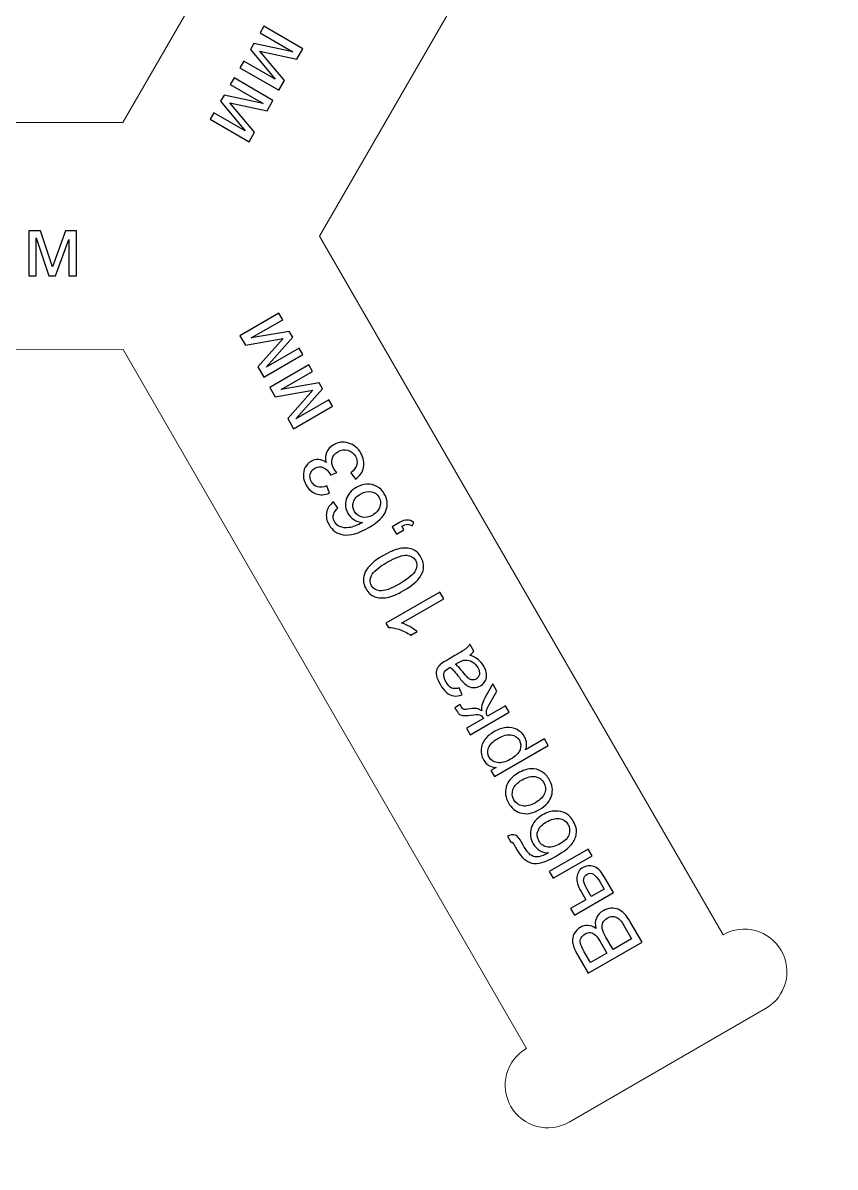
# Model space of a CAD drawing. Header units: millimetres. Extents: x -998 to 1016, y -1915 to 1914.
# Drawn here: x 793.6 to 850.9, y 843.8 to 924.5 of the extents above; entities that cross this region are included whole.
import ezdxf

# ---------------------------------------------------------------- set-up
doc = ezdxf.new("R2010")
doc.units = ezdxf.units.MM
doc.header["$MEASUREMENT"] = 0
doc.layers.add('layer 1', color=7, linetype='Continuous')

msp = doc.modelspace()

# ---------------------------------------------------------------- linework, layer by layer
at = {"layer": 'layer 1', "color": 254, "lineweight": 20}
for points, knots in [([(917.903, 844.4337), (882.0045, 782.2557), (802.4977, 760.9519), (740.3197, 796.8504), (740.3197, 796.8504), (678.1417, 832.7489), (656.8379, 912.2557), (692.7364, 974.4337), (692.7364, 974.4337), (728.6349, 1036.6117), (808.1417, 1057.9155), (870.3197, 1022.017), (870.3197, 1022.017), (932.4977, 986.1185), (953.8015, 906.6117), (917.903, 844.4337)], [0, 0, 0, 0, 0.2, 0.2, 0.2, 0.2, 0.4, 0.4, 0.4, 0.4, 0.6, 0.6, 0.6, 0.6, 1, 1, 1, 1]), ([(814.5582, 909.4355), (814.5582, 909.4355), (843.0019, 958.7011), (843.0019, 958.7011), (843.0019, 958.7011), (844.4367, 957.8727), (846.2714, 958.3643), (847.0998, 959.7993), (847.0998, 959.7993), (847.9283, 961.2341), (847.4367, 963.0689), (846.0018, 963.8973), (846.0018, 963.8973), (846.0018, 963.8973), (845.9951, 963.9012), (845.9951, 963.9012), (845.9951, 963.9012), (845.9951, 963.9012), (832.144, 971.898), (832.144, 971.898), (832.144, 971.898), (832.144, 971.898), (832.1374, 971.9019), (832.1374, 971.9019), (832.1374, 971.9019), (830.7025, 972.7304), (828.8677, 972.2387), (828.0393, 970.8038), (828.0393, 970.8038), (827.2109, 969.3689), (827.7025, 967.5342), (829.1374, 966.7058), (829.1374, 966.7058), (829.1374, 966.7058), (800.6989, 917.4335), (800.6989, 917.4335), (800.6989, 917.4335), (800.6989, 917.4335), (743.8117, 917.4335), (743.8117, 917.4335), (743.8117, 917.4335), (743.8117, 917.4335), (743.8118, 917.4337), (743.8118, 917.4337), (743.8118, 917.4337), (743.8118, 919.0905), (742.4686, 920.4336), (740.8117, 920.4337), (740.8117, 920.4337), (739.1548, 920.4337), (737.8118, 919.0905), (737.8118, 917.4336), (737.8118, 917.4336), (737.8118, 917.4336), (737.812, 917.4269), (737.812, 917.4269), (737.812, 917.4269), (737.812, 917.4269), (737.812, 901.4321), (737.812, 901.4321), (737.812, 901.4321), (737.812, 901.4321), (737.8118, 901.4207), (737.8118, 901.4207), (737.8118, 901.4207), (737.8118, 899.7638), (739.1548, 898.4207), (740.8117, 898.4207), (740.8117, 898.4207), (742.4686, 898.4207), (743.8118, 899.7638), (743.8118, 901.4207), (743.8118, 901.4207), (743.8118, 901.4207), (800.702, 901.432), (800.702, 901.432), (800.702, 901.432), (800.702, 901.432), (829.1456, 852.1663), (829.1456, 852.1663), (829.1456, 852.1663), (827.7106, 851.3379), (827.2189, 849.5031), (828.0474, 848.0681), (828.0474, 848.0681), (828.8759, 846.6332), (830.7106, 846.1417), (832.1455, 846.9702), (832.1455, 846.9702), (832.1455, 846.9702), (832.1554, 846.976), (832.1554, 846.976), (832.1554, 846.976), (832.1554, 846.976), (846.0031, 854.9711), (846.0031, 854.9711), (846.0031, 854.9711), (846.0031, 854.9711), (846.009, 854.9743), (846.009, 854.9743), (846.009, 854.9743), (847.444, 855.8028), (847.9356, 857.6374), (847.1072, 859.0723), (847.1072, 859.0723), (846.2787, 860.5072), (844.444, 860.9989), (843.0091, 860.1704), (843.0091, 860.1704), (843.0091, 860.1704), (843.0091, 860.1704), (843.0091, 860.1704), (843.0091, 860.1704), (843.0091, 860.1704), (814.5582, 909.4355), (814.5582, 909.4355)], [0, 0, 0, 0, 0.0333333, 0.0333333, 0.0333333, 0.0333333, 0.0666667, 0.0666667, 0.0666667, 0.0666667, 0.1, 0.1, 0.1, 0.1, 0.1333333, 0.1333333, 0.1333333, 0.1333333, 0.1666667, 0.1666667, 0.1666667, 0.1666667, 0.2, 0.2, 0.2, 0.2, 0.2333333, 0.2333333, 0.2333333, 0.2333333, 0.2666667, 0.2666667, 0.2666667, 0.2666667, 0.3, 0.3, 0.3, 0.3, 0.3333333, 0.3333333, 0.3333333, 0.3333333, 0.3666667, 0.3666667, 0.3666667, 0.3666667, 0.4, 0.4, 0.4, 0.4, 0.4333333, 0.4333333, 0.4333333, 0.4333333, 0.4666667, 0.4666667, 0.4666667, 0.4666667, 0.5, 0.5, 0.5, 0.5, 0.5333333, 0.5333333, 0.5333333, 0.5333333, 0.5666667, 0.5666667, 0.5666667, 0.5666667, 0.6, 0.6, 0.6, 0.6, 0.6333333, 0.6333333, 0.6333333, 0.6333333, 0.6666667, 0.6666667, 0.6666667, 0.6666667, 0.7, 0.7, 0.7, 0.7, 0.7333333, 0.7333333, 0.7333333, 0.7333333, 0.7666667, 0.7666667, 0.7666667, 0.7666667, 0.8, 0.8, 0.8, 0.8, 0.8333333, 0.8333333, 0.8333333, 0.8333333, 0.8666667, 0.8666667, 0.8666667, 0.8666667, 0.9, 0.9, 0.9, 0.9, 0.9333333, 0.9333333, 0.9333333, 0.9333333, 1, 1, 1, 1])]:
    msp.add_open_spline(points, degree=3, knots=knots, dxfattribs=at)
at = {"layer": 'layer 1', "color": 250}
for points, knots in [([(813.3745, 922.6387), (813.3745, 922.6387), (812.9568, 921.9155), (812.9568, 921.9155), (812.9568, 921.9155), (812.9568, 921.9155), (810.3439, 922.4626), (810.3439, 922.4626), (810.3439, 922.4626), (810.3439, 922.4626), (812.0778, 920.3926), (812.0778, 920.3926), (812.0778, 920.3926), (812.0778, 920.3926), (811.6916, 919.7233), (811.6916, 919.7233), (811.6916, 919.7233), (811.6916, 919.7233), (808.9473, 921.3083), (808.9473, 921.3083), (808.9473, 921.3083), (808.9473, 921.3083), (809.2152, 921.774), (809.2152, 921.774), (809.2152, 921.774), (809.2152, 921.774), (811.4248, 920.4974), (811.4248, 920.4974), (811.4248, 920.4974), (811.4248, 920.4974), (809.6838, 922.5848), (809.6838, 922.5848), (809.6838, 922.5848), (809.6838, 922.5848), (809.9242, 923.0015), (809.9242, 923.0015), (809.9242, 923.0015), (809.9242, 923.0015), (812.6829, 922.432), (812.6829, 922.432), (812.6829, 922.432), (812.6829, 922.432), (810.3673, 923.7685), (810.3673, 923.7685), (810.3673, 923.7685), (810.3673, 923.7685), (810.6302, 924.2239), (810.6302, 924.2239), (810.6302, 924.2239), (810.6302, 924.2239), (813.3745, 922.6387), (813.3745, 922.6387)], [0, 0, 0, 0, 0.0714286, 0.0714286, 0.0714286, 0.0714286, 0.1428571, 0.1428571, 0.1428571, 0.1428571, 0.2142857, 0.2142857, 0.2142857, 0.2142857, 0.2857143, 0.2857143, 0.2857143, 0.2857143, 0.3571429, 0.3571429, 0.3571429, 0.3571429, 0.4285714, 0.4285714, 0.4285714, 0.4285714, 0.5, 0.5, 0.5, 0.5, 0.5714286, 0.5714286, 0.5714286, 0.5714286, 0.6428571, 0.6428571, 0.6428571, 0.6428571, 0.7142857, 0.7142857, 0.7142857, 0.7142857, 0.7857143, 0.7857143, 0.7857143, 0.7857143, 0.8571429, 0.8571429, 0.8571429, 0.8571429, 1, 1, 1, 1]), ([(811.2735, 918.9996), (811.2735, 918.9996), (810.8558, 918.2764), (810.8558, 918.2764), (810.8558, 918.2764), (810.8558, 918.2764), (808.2429, 918.8234), (808.2429, 918.8234), (808.2429, 918.8234), (808.2429, 918.8234), (809.9768, 916.7534), (809.9768, 916.7534), (809.9768, 916.7534), (809.9768, 916.7534), (809.5906, 916.0842), (809.5906, 916.0842), (809.5906, 916.0842), (809.5906, 916.0842), (806.8462, 917.6692), (806.8462, 917.6692), (806.8462, 917.6692), (806.8462, 917.6692), (807.1141, 918.1348), (807.1141, 918.1348), (807.1141, 918.1348), (807.1141, 918.1348), (809.3237, 916.8583), (809.3237, 916.8583), (809.3237, 916.8583), (809.3237, 916.8583), (807.5827, 918.9457), (807.5827, 918.9457), (807.5827, 918.9457), (807.5827, 918.9457), (807.8232, 919.3624), (807.8232, 919.3624), (807.8232, 919.3624), (807.8232, 919.3624), (810.5818, 918.7928), (810.5818, 918.7928), (810.5818, 918.7928), (810.5818, 918.7928), (808.2663, 920.1294), (808.2663, 920.1294), (808.2663, 920.1294), (808.2663, 920.1294), (808.5292, 920.5847), (808.5292, 920.5847), (808.5292, 920.5847), (808.5292, 920.5847), (811.2735, 918.9996), (811.2735, 918.9996)], [0, 0, 0, 0, 0.0714286, 0.0714286, 0.0714286, 0.0714286, 0.1428571, 0.1428571, 0.1428571, 0.1428571, 0.2142857, 0.2142857, 0.2142857, 0.2142857, 0.2857143, 0.2857143, 0.2857143, 0.2857143, 0.3571429, 0.3571429, 0.3571429, 0.3571429, 0.4285714, 0.4285714, 0.4285714, 0.4285714, 0.5, 0.5, 0.5, 0.5, 0.5714286, 0.5714286, 0.5714286, 0.5714286, 0.6428571, 0.6428571, 0.6428571, 0.6428571, 0.7142857, 0.7142857, 0.7142857, 0.7142857, 0.7857143, 0.7857143, 0.7857143, 0.7857143, 0.8571429, 0.8571429, 0.8571429, 0.8571429, 1, 1, 1, 1]), ([(794.062, 909.8099), (794.062, 909.8099), (794.8892, 909.8099), (794.8892, 909.8099), (794.8892, 909.8099), (794.8892, 909.8099), (795.7276, 907.2713), (795.7276, 907.2713), (795.7276, 907.2713), (795.7276, 907.2713), (796.6557, 909.8099), (796.6557, 909.8099), (796.6557, 909.8099), (796.6557, 909.8099), (797.4238, 909.8099), (797.4238, 909.8099), (797.4238, 909.8099), (797.4238, 909.8099), (797.4238, 906.6377), (797.4238, 906.6377), (797.4238, 906.6377), (797.4238, 906.6377), (796.8859, 906.6377), (796.8859, 906.6377), (796.8859, 906.6377), (796.8859, 906.6377), (796.8859, 909.1916), (796.8859, 909.1916), (796.8859, 909.1916), (796.8859, 909.1916), (795.9517, 906.6377), (795.9517, 906.6377), (795.9517, 906.6377), (795.9517, 906.6377), (795.4709, 906.6377), (795.4709, 906.6377), (795.4709, 906.6377), (795.4709, 906.6377), (794.5877, 909.3138), (794.5877, 909.3138), (794.5877, 909.3138), (794.5877, 909.3138), (794.5877, 906.6377), (794.5877, 906.6377), (794.5877, 906.6377), (794.5877, 906.6377), (794.062, 906.6377), (794.062, 906.6377), (794.062, 906.6377), (794.062, 906.6377), (794.062, 909.8099), (794.062, 909.8099)], [0, 0, 0, 0, 0.0714286, 0.0714286, 0.0714286, 0.0714286, 0.1428571, 0.1428571, 0.1428571, 0.1428571, 0.2142857, 0.2142857, 0.2142857, 0.2142857, 0.2857143, 0.2857143, 0.2857143, 0.2857143, 0.3571429, 0.3571429, 0.3571429, 0.3571429, 0.4285714, 0.4285714, 0.4285714, 0.4285714, 0.5, 0.5, 0.5, 0.5, 0.5714286, 0.5714286, 0.5714286, 0.5714286, 0.6428571, 0.6428571, 0.6428571, 0.6428571, 0.7142857, 0.7142857, 0.7142857, 0.7142857, 0.7857143, 0.7857143, 0.7857143, 0.7857143, 0.8571429, 0.8571429, 0.8571429, 0.8571429, 1, 1, 1, 1]), ([(810.6266, 899.4946), (810.6266, 899.4946), (810.209, 900.2179), (810.209, 900.2179), (810.209, 900.2179), (810.209, 900.2179), (811.9897, 902.2074), (811.9897, 902.2074), (811.9897, 902.2074), (811.9897, 902.2074), (809.3308, 901.7399), (809.3308, 901.7399), (809.3308, 901.7399), (809.3308, 901.7399), (808.9438, 902.4091), (808.9438, 902.4091), (808.9438, 902.4091), (808.9438, 902.4091), (811.6891, 903.9942), (811.6891, 903.9942), (811.6891, 903.9942), (811.6891, 903.9942), (811.957, 903.5286), (811.957, 903.5286), (811.957, 903.5286), (811.957, 903.5286), (809.7475, 902.2533), (809.7475, 902.2533), (809.7475, 902.2533), (809.7475, 902.2533), (812.4256, 902.7178), (812.4256, 902.7178), (812.4256, 902.7178), (812.4256, 902.7178), (812.6661, 902.3011), (812.6661, 902.3011), (812.6661, 902.3011), (812.6661, 902.3011), (810.7937, 900.1965), (810.7937, 900.1965), (810.7937, 900.1965), (810.7937, 900.1965), (813.1091, 901.5341), (813.1091, 901.5341), (813.1091, 901.5341), (813.1091, 901.5341), (813.372, 901.0787), (813.372, 901.0787), (813.372, 901.0787), (813.372, 901.0787), (810.6266, 899.4946), (810.6266, 899.4946)], [0, 0, 0, 0, 0.0714286, 0.0714286, 0.0714286, 0.0714286, 0.1428571, 0.1428571, 0.1428571, 0.1428571, 0.2142857, 0.2142857, 0.2142857, 0.2142857, 0.2857143, 0.2857143, 0.2857143, 0.2857143, 0.3571429, 0.3571429, 0.3571429, 0.3571429, 0.4285714, 0.4285714, 0.4285714, 0.4285714, 0.5, 0.5, 0.5, 0.5, 0.5714286, 0.5714286, 0.5714286, 0.5714286, 0.6428571, 0.6428571, 0.6428571, 0.6428571, 0.7142857, 0.7142857, 0.7142857, 0.7142857, 0.7857143, 0.7857143, 0.7857143, 0.7857143, 0.8571429, 0.8571429, 0.8571429, 0.8571429, 1, 1, 1, 1]), ([(812.7276, 895.8555), (812.7276, 895.8555), (812.31, 896.5788), (812.31, 896.5788), (812.31, 896.5788), (812.31, 896.5788), (814.0907, 898.5683), (814.0907, 898.5683), (814.0907, 898.5683), (814.0907, 898.5683), (811.4319, 898.1007), (811.4319, 898.1007), (811.4319, 898.1007), (811.4319, 898.1007), (811.0448, 898.77), (811.0448, 898.77), (811.0448, 898.77), (811.0448, 898.77), (813.7902, 900.3551), (813.7902, 900.3551), (813.7902, 900.3551), (813.7902, 900.3551), (814.0581, 899.8895), (814.0581, 899.8895), (814.0581, 899.8895), (814.0581, 899.8895), (811.8485, 898.6141), (811.8485, 898.6141), (811.8485, 898.6141), (811.8485, 898.6141), (814.5267, 899.0786), (814.5267, 899.0786), (814.5267, 899.0786), (814.5267, 899.0786), (814.7671, 898.662), (814.7671, 898.662), (814.7671, 898.662), (814.7671, 898.662), (812.8947, 896.5574), (812.8947, 896.5574), (812.8947, 896.5574), (812.8947, 896.5574), (815.2102, 897.8949), (815.2102, 897.8949), (815.2102, 897.8949), (815.2102, 897.8949), (815.4731, 897.4396), (815.4731, 897.4396), (815.4731, 897.4396), (815.4731, 897.4396), (812.7276, 895.8555), (812.7276, 895.8555)], [0, 0, 0, 0, 0.0714286, 0.0714286, 0.0714286, 0.0714286, 0.1428571, 0.1428571, 0.1428571, 0.1428571, 0.2142857, 0.2142857, 0.2142857, 0.2142857, 0.2857143, 0.2857143, 0.2857143, 0.2857143, 0.3571429, 0.3571429, 0.3571429, 0.3571429, 0.4285714, 0.4285714, 0.4285714, 0.4285714, 0.5, 0.5, 0.5, 0.5, 0.5714286, 0.5714286, 0.5714286, 0.5714286, 0.6428571, 0.6428571, 0.6428571, 0.6428571, 0.7142857, 0.7142857, 0.7142857, 0.7142857, 0.7857143, 0.7857143, 0.7857143, 0.7857143, 0.8571429, 0.8571429, 0.8571429, 0.8571429, 1, 1, 1, 1]), ([(817.1019, 892.3078), (817.1019, 892.3078), (816.7709, 892.7377), (816.7709, 892.7377), (816.7709, 892.7377), (817.0042, 892.9434), (817.1417, 893.1441), (817.1835, 893.3397), (817.1835, 893.3397), (817.2262, 893.5342), (817.1936, 893.7247), (817.0878, 893.9091), (817.0878, 893.9091), (816.9614, 894.1282), (816.7791, 894.2688), (816.5396, 894.3319), (816.5396, 894.3319), (816.3013, 894.3951), (816.07, 894.3625), (815.8459, 894.2331), (815.8459, 894.2331), (815.632, 894.1098), (815.4965, 893.9377), (815.4384, 893.7186), (815.4384, 893.7186), (815.3804, 893.4986), (815.413, 893.2817), (815.5373, 893.0657), (815.5373, 893.0657), (815.5882, 892.9781), (815.6687, 892.8783), (815.7786, 892.7672), (815.7786, 892.7672), (815.7786, 892.7672), (815.3406, 892.5838), (815.3406, 892.5838), (815.3406, 892.5838), (815.3264, 892.6165), (815.3131, 892.6428), (815.303, 892.6612), (815.303, 892.6612), (815.1878, 892.8599), (815.0341, 893.0076), (814.8385, 893.1064), (814.8385, 893.1064), (814.6439, 893.2053), (814.439, 893.193), (814.2232, 893.0687), (814.2232, 893.0687), (814.053, 892.9699), (813.945, 892.8303), (813.8992, 892.65), (813.8992, 892.65), (813.8544, 892.4707), (813.8839, 892.2894), (813.9899, 892.106), (813.9899, 892.106), (814.0937, 891.9257), (814.2374, 891.8076), (814.4207, 891.7526), (814.4207, 891.7526), (814.6041, 891.6975), (814.8201, 891.719), (815.0676, 891.8157), (815.0676, 891.8157), (815.0676, 891.8157), (815.253, 891.3023), (815.253, 891.3023), (815.253, 891.3023), (814.9088, 891.179), (814.5919, 891.1689), (814.3047, 891.2717), (814.3047, 891.2717), (814.0163, 891.3746), (813.7861, 891.5753), (813.613, 891.8748), (813.613, 891.8748), (813.4937, 892.0815), (813.4275, 892.2986), (813.4163, 892.5237), (813.4163, 892.5237), (813.4041, 892.7488), (813.4489, 892.9516), (813.5487, 893.1319), (813.5487, 893.1319), (813.6486, 893.3132), (813.7851, 893.4527), (813.9572, 893.5526), (813.9572, 893.5526), (814.1213, 893.6473), (814.2955, 893.6891), (814.4809, 893.6789), (814.4809, 893.6789), (814.6662, 893.6687), (814.8476, 893.6005), (815.0269, 893.4732), (815.0269, 893.4732), (814.9485, 893.7278), (814.9556, 893.9632), (815.0473, 894.1811), (815.0473, 894.1811), (815.1379, 894.3991), (815.306, 894.5794), (815.5505, 894.72), (815.5505, 894.72), (815.8816, 894.9115), (816.232, 894.9533), (816.6008, 894.8443), (816.6008, 894.8443), (816.9705, 894.7363), (817.2609, 894.498), (817.4738, 894.1292), (817.4738, 894.1292), (817.6663, 893.796), (817.7264, 893.463), (817.6551, 893.1288), (817.6551, 893.1288), (817.5838, 892.7946), (817.3994, 892.5206), (817.1019, 892.3078)], [0, 0, 0, 0, 0.0322581, 0.0322581, 0.0322581, 0.0322581, 0.0645161, 0.0645161, 0.0645161, 0.0645161, 0.0967742, 0.0967742, 0.0967742, 0.0967742, 0.1290323, 0.1290323, 0.1290323, 0.1290323, 0.1612903, 0.1612903, 0.1612903, 0.1612903, 0.1935484, 0.1935484, 0.1935484, 0.1935484, 0.2258065, 0.2258065, 0.2258065, 0.2258065, 0.2580645, 0.2580645, 0.2580645, 0.2580645, 0.2903226, 0.2903226, 0.2903226, 0.2903226, 0.3225806, 0.3225806, 0.3225806, 0.3225806, 0.3548387, 0.3548387, 0.3548387, 0.3548387, 0.3870968, 0.3870968, 0.3870968, 0.3870968, 0.4193548, 0.4193548, 0.4193548, 0.4193548, 0.4516129, 0.4516129, 0.4516129, 0.4516129, 0.483871, 0.483871, 0.483871, 0.483871, 0.516129, 0.516129, 0.516129, 0.516129, 0.5483871, 0.5483871, 0.5483871, 0.5483871, 0.5806452, 0.5806452, 0.5806452, 0.5806452, 0.6129032, 0.6129032, 0.6129032, 0.6129032, 0.6451613, 0.6451613, 0.6451613, 0.6451613, 0.6774194, 0.6774194, 0.6774194, 0.6774194, 0.7096774, 0.7096774, 0.7096774, 0.7096774, 0.7419355, 0.7419355, 0.7419355, 0.7419355, 0.7741935, 0.7741935, 0.7741935, 0.7741935, 0.8064516, 0.8064516, 0.8064516, 0.8064516, 0.8387097, 0.8387097, 0.8387097, 0.8387097, 0.8709677, 0.8709677, 0.8709677, 0.8709677, 0.9032258, 0.9032258, 0.9032258, 0.9032258, 0.9354839, 0.9354839, 0.9354839, 0.9354839, 1, 1, 1, 1]), ([(815.549, 890.7014), (815.549, 890.7014), (815.8515, 890.2592), (815.8515, 890.2592), (815.8515, 890.2592), (815.6937, 890.1125), (815.5948, 889.977), (815.5551, 889.8538), (815.5551, 889.8538), (815.495, 889.6511), (815.5184, 889.4575), (815.6253, 889.2731), (815.6253, 889.2731), (815.7109, 889.1254), (815.8271, 889.0195), (815.9748, 888.9552), (815.9748, 888.9552), (816.1663, 888.8697), (816.3884, 888.8453), (816.642, 888.8789), (816.642, 888.8789), (816.8957, 888.9125), (817.2136, 889.0378), (817.5945, 889.2528), (817.5945, 889.2528), (817.3592, 889.266), (817.1534, 889.3302), (816.9772, 889.4442), (816.9772, 889.4442), (816.8009, 889.5583), (816.6614, 889.704), (816.5595, 889.8823), (816.5595, 889.8823), (816.3802, 890.1919), (816.3415, 890.522), (816.4444, 890.8715), (816.4444, 890.8715), (816.5463, 891.2219), (816.7786, 891.501), (817.1412, 891.7099), (817.1412, 891.7099), (817.3786, 891.8474), (817.6292, 891.9237), (817.8929, 891.9391), (817.8929, 891.9391), (818.1558, 891.9544), (818.3932, 891.9034), (818.6061, 891.7873), (818.6061, 891.7873), (818.818, 891.6711), (818.9891, 891.499), (819.1205, 891.2708), (819.1205, 891.2708), (819.3446, 890.8837), (819.3844, 890.4853), (819.2407, 890.0758), (819.2407, 890.0758), (819.0971, 889.6664), (818.6978, 889.2731), (818.0428, 888.8941), (818.0428, 888.8941), (817.3103, 888.4714), (816.7001, 888.2992), (816.2111, 888.3777), (816.2111, 888.3777), (815.7853, 888.447), (815.4572, 888.6812), (815.2261, 889.0816), (815.2261, 889.0816), (815.0539, 889.3791), (814.9969, 889.6714), (815.0539, 889.9587), (815.0539, 889.9587), (815.111, 890.246), (815.2759, 890.4935), (815.549, 890.7014)], [0, 0, 0, 0, 0.05, 0.05, 0.05, 0.05, 0.1, 0.1, 0.1, 0.1, 0.15, 0.15, 0.15, 0.15, 0.2, 0.2, 0.2, 0.2, 0.25, 0.25, 0.25, 0.25, 0.3, 0.3, 0.3, 0.3, 0.35, 0.35, 0.35, 0.35, 0.4, 0.4, 0.4, 0.4, 0.45, 0.45, 0.45, 0.45, 0.5, 0.5, 0.5, 0.5, 0.55, 0.55, 0.55, 0.55, 0.6, 0.6, 0.6, 0.6, 0.65, 0.65, 0.65, 0.65, 0.7, 0.7, 0.7, 0.7, 0.75, 0.75, 0.75, 0.75, 0.8, 0.8, 0.8, 0.8, 0.85, 0.85, 0.85, 0.85, 0.9, 0.9, 0.9, 0.9, 1, 1, 1, 1]), ([(818.2791, 889.7448), (818.439, 889.8374), (818.5724, 889.9597), (818.6804, 890.1125), (818.6804, 890.1125), (818.7874, 890.2654), (818.8434, 890.4242), (818.8496, 890.5913), (818.8496, 890.5913), (818.8557, 890.7573), (818.82, 890.9081), (818.7426, 891.0426), (818.7426, 891.0426), (818.6296, 891.2392), (818.4523, 891.3625), (818.2119, 891.4113), (818.2119, 891.4113), (817.9725, 891.4613), (817.7158, 891.4083), (817.4438, 891.2504), (817.4438, 891.2504), (817.1819, 891.0996), (817.0159, 890.9102), (816.9455, 890.684), (816.9455, 890.684), (816.8753, 890.4569), (816.9018, 890.2378), (817.024, 890.0259), (817.024, 890.0259), (817.1453, 889.8161), (817.3235, 889.6806), (817.5589, 889.6215), (817.5589, 889.6215), (817.7942, 889.5624), (818.0346, 889.6031), (818.2791, 889.7448)], [0, 0, 0, 0, 0.1, 0.1, 0.1, 0.1, 0.2, 0.2, 0.2, 0.2, 0.3, 0.3, 0.3, 0.3, 0.4, 0.4, 0.4, 0.4, 0.5, 0.5, 0.5, 0.5, 0.6, 0.6, 0.6, 0.6, 0.7, 0.7, 0.7, 0.7, 0.8, 0.8, 0.8, 0.8, 1, 1, 1, 1]), ([(820.5075, 888.7193), (820.5075, 888.7193), (819.9778, 888.4126), (819.9778, 888.4126), (819.9778, 888.4126), (819.9778, 888.4126), (819.6722, 888.9433), (819.6722, 888.9433), (819.6722, 888.9433), (819.6722, 888.9433), (820.2019, 889.249), (820.2019, 889.249), (820.2019, 889.249), (820.3965, 889.361), (820.5737, 889.4181), (820.7336, 889.4181), (820.7336, 889.4181), (820.8926, 889.4181), (821.0484, 889.362), (821.2002, 889.25), (821.2002, 889.25), (821.2002, 889.25), (821.0759, 889.0056), (821.0759, 889.0056), (821.0759, 889.0056), (820.9761, 889.0789), (820.8712, 889.1155), (820.7612, 889.1135), (820.7612, 889.1135), (820.6502, 889.1114), (820.5156, 889.0676), (820.3557, 888.9831), (820.3557, 888.9831), (820.3557, 888.9831), (820.5075, 888.7193), (820.5075, 888.7193)], [0, 0, 0, 0, 0.1, 0.1, 0.1, 0.1, 0.2, 0.2, 0.2, 0.2, 0.3, 0.3, 0.3, 0.3, 0.4, 0.4, 0.4, 0.4, 0.5, 0.5, 0.5, 0.5, 0.6, 0.6, 0.6, 0.6, 0.7, 0.7, 0.7, 0.7, 0.8, 0.8, 0.8, 0.8, 1, 1, 1, 1]), ([(820.4835, 884.4459), (820.0354, 884.1871), (819.6483, 884.0252), (819.3222, 883.959), (819.3222, 883.959), (818.9962, 883.8937), (818.7059, 883.909), (818.4533, 884.0047), (818.4533, 884.0047), (818.1997, 884.1016), (817.9939, 884.288), (817.835, 884.5631), (817.835, 884.5631), (817.7168, 884.7668), (817.6557, 884.9684), (817.6486, 885.1692), (817.6486, 885.1692), (817.6413, 885.3699), (817.6862, 885.5644), (817.783, 885.7539), (817.783, 885.7539), (817.8797, 885.9424), (818.0224, 886.1288), (818.2109, 886.3142), (818.2109, 886.3142), (818.3993, 886.4986), (818.6815, 886.6992), (819.0574, 886.9162), (819.0574, 886.9162), (819.5015, 887.1729), (819.8866, 887.335), (820.2126, 887.4011), (820.2126, 887.4011), (820.5385, 887.4674), (820.8289, 887.4521), (821.0826, 887.3563), (821.0826, 887.3563), (821.3362, 887.2606), (821.5441, 887.0742), (821.7039, 886.7971), (821.7039, 886.7971), (821.9149, 886.4313), (821.9495, 886.0697), (821.8078, 885.7101), (821.8078, 885.7101), (821.6368, 885.2782), (821.1956, 884.8564), (820.4835, 884.4459)], [0, 0, 0, 0, 0.0769231, 0.0769231, 0.0769231, 0.0769231, 0.1538462, 0.1538462, 0.1538462, 0.1538462, 0.2307692, 0.2307692, 0.2307692, 0.2307692, 0.3076923, 0.3076923, 0.3076923, 0.3076923, 0.3846154, 0.3846154, 0.3846154, 0.3846154, 0.4615385, 0.4615385, 0.4615385, 0.4615385, 0.5384615, 0.5384615, 0.5384615, 0.5384615, 0.6153846, 0.6153846, 0.6153846, 0.6153846, 0.6923077, 0.6923077, 0.6923077, 0.6923077, 0.7692308, 0.7692308, 0.7692308, 0.7692308, 0.8461538, 0.8461538, 0.8461538, 0.8461538, 1, 1, 1, 1]), ([(820.2075, 884.9237), (820.83, 885.2822), (821.2018, 885.595), (821.323, 885.8588), (821.323, 885.8588), (821.4452, 886.1237), (821.4442, 886.362), (821.321, 886.576), (821.321, 886.576), (821.1977, 886.7899), (820.9909, 886.9101), (820.6995, 886.9356), (820.6995, 886.9356), (820.4091, 886.9621), (819.9539, 886.796), (819.3334, 886.4385), (819.3334, 886.4385), (818.709, 886.0778), (818.3371, 885.7661), (818.2159, 885.5023), (818.2159, 885.5023), (818.0947, 885.2384), (818.0977, 884.997), (818.2231, 884.78), (818.2231, 884.78), (818.3464, 884.5671), (818.5348, 884.448), (818.7894, 884.4255), (818.7894, 884.4255), (819.1134, 884.398), (819.5861, 884.5641), (820.2075, 884.9237)], [0, 0, 0, 0, 0.1111111, 0.1111111, 0.1111111, 0.1111111, 0.2222222, 0.2222222, 0.2222222, 0.2222222, 0.3333333, 0.3333333, 0.3333333, 0.3333333, 0.4444444, 0.4444444, 0.4444444, 0.4444444, 0.5555556, 0.5555556, 0.5555556, 0.5555556, 0.6666667, 0.6666667, 0.6666667, 0.6666667, 0.7777778, 0.7777778, 0.7777778, 0.7777778, 1, 1, 1, 1]), ([(823.04, 884.3329), (823.04, 884.3329), (823.3089, 883.8673), (823.3089, 883.8673), (823.3089, 883.8673), (823.3089, 883.8673), (820.3445, 882.1559), (820.3445, 882.1559), (820.3445, 882.1559), (820.5157, 882.105), (820.7072, 882.0204), (820.9191, 881.9003), (820.9191, 881.9003), (821.131, 881.78), (821.3052, 881.6629), (821.4427, 881.5488), (821.4427, 881.5488), (821.4427, 881.5488), (820.9924, 881.29), (820.9924, 881.29), (820.9924, 881.29), (820.7204, 881.4795), (820.4403, 881.6211), (820.154, 881.7148), (820.154, 881.7148), (819.8678, 881.8096), (819.6192, 881.8504), (819.4093, 881.836), (819.4093, 881.836), (819.4093, 881.836), (819.2361, 882.1366), (819.2361, 882.1366), (819.2361, 882.1366), (819.2361, 882.1366), (823.04, 884.3329), (823.04, 884.3329)], [0, 0, 0, 0, 0.1, 0.1, 0.1, 0.1, 0.2, 0.2, 0.2, 0.2, 0.3, 0.3, 0.3, 0.3, 0.4, 0.4, 0.4, 0.4, 0.5, 0.5, 0.5, 0.5, 0.6, 0.6, 0.6, 0.6, 0.7, 0.7, 0.7, 0.7, 0.8, 0.8, 0.8, 0.8, 1, 1, 1, 1]), ([(825.1538, 879.8907), (825.3993, 879.8031), (825.599, 879.6972), (825.7508, 879.5719), (825.7508, 879.5719), (825.9036, 879.4477), (826.0319, 879.2938), (826.1379, 879.1115), (826.1379, 879.1115), (826.3121, 878.8099), (826.3721, 878.5359), (826.3182, 878.2883), (826.3182, 878.2883), (826.2642, 878.0418), (826.1226, 877.8523), (825.8934, 877.7199), (825.8934, 877.7199), (825.7589, 877.6414), (825.6183, 877.6017), (825.4726, 877.5987), (825.4726, 877.5987), (825.3259, 877.5956), (825.1905, 877.6241), (825.0662, 877.6842), (825.0662, 877.6842), (824.9419, 877.7443), (824.8268, 877.8268), (824.7198, 877.9308), (824.7198, 877.9308), (824.6434, 878.0081), (824.5406, 878.1335), (824.4122, 878.3046), (824.4122, 878.3046), (824.1504, 878.654), (823.9375, 878.8996), (823.7724, 879.0411), (823.7724, 879.0411), (823.7082, 879.0065), (823.6665, 878.9841), (823.6492, 878.9739), (823.6492, 878.9739), (823.4597, 878.865), (823.3517, 878.7437), (823.3253, 878.6112), (823.3253, 878.6112), (823.2886, 878.4309), (823.3374, 878.2242), (823.4729, 877.9898), (823.4729, 877.9898), (823.5993, 877.7708), (823.7307, 877.6312), (823.8682, 877.5722), (823.8682, 877.5722), (824.0047, 877.5121), (824.185, 877.5131), (824.4091, 877.5753), (824.4091, 877.5753), (824.4091, 877.5753), (824.6098, 877.0853), (824.6098, 877.0853), (824.6098, 877.0853), (824.3908, 877.0139), (824.1942, 876.9904), (824.0199, 877.017), (824.0199, 877.017), (823.8458, 877.0424), (823.6737, 877.126), (823.5055, 877.2676), (823.5055, 877.2676), (823.3375, 877.4102), (823.1856, 877.5987), (823.0492, 877.835), (823.0492, 877.835), (822.9137, 878.0693), (822.8322, 878.2751), (822.8027, 878.4534), (822.8027, 878.4534), (822.7731, 878.6316), (822.7802, 878.7793), (822.8241, 878.8975), (822.8241, 878.8975), (822.8679, 879.0147), (822.9452, 879.1237), (823.0573, 879.2245), (823.0573, 879.2245), (823.1276, 879.2856), (823.2661, 879.3763), (823.4729, 879.4954), (823.4729, 879.4954), (823.4729, 879.4954), (824.0923, 879.8541), (824.0923, 879.8541), (824.0923, 879.8541), (824.5252, 880.1037), (824.7932, 880.2707), (824.8961, 880.3573), (824.8961, 880.3573), (824.999, 880.4429), (825.0866, 880.5458), (825.1579, 880.665), (825.1579, 880.665), (825.1579, 880.665), (825.438, 880.1791), (825.438, 880.1791), (825.438, 880.1791), (825.3697, 880.0751), (825.275, 879.9793), (825.1538, 879.8907)], [0, 0, 0, 0, 0.0357143, 0.0357143, 0.0357143, 0.0357143, 0.0714286, 0.0714286, 0.0714286, 0.0714286, 0.1071429, 0.1071429, 0.1071429, 0.1071429, 0.1428571, 0.1428571, 0.1428571, 0.1428571, 0.1785714, 0.1785714, 0.1785714, 0.1785714, 0.2142857, 0.2142857, 0.2142857, 0.2142857, 0.25, 0.25, 0.25, 0.25, 0.2857143, 0.2857143, 0.2857143, 0.2857143, 0.3214286, 0.3214286, 0.3214286, 0.3214286, 0.3571429, 0.3571429, 0.3571429, 0.3571429, 0.3928571, 0.3928571, 0.3928571, 0.3928571, 0.4285714, 0.4285714, 0.4285714, 0.4285714, 0.4642857, 0.4642857, 0.4642857, 0.4642857, 0.5, 0.5, 0.5, 0.5, 0.5357143, 0.5357143, 0.5357143, 0.5357143, 0.5714286, 0.5714286, 0.5714286, 0.5714286, 0.6071429, 0.6071429, 0.6071429, 0.6071429, 0.6428571, 0.6428571, 0.6428571, 0.6428571, 0.6785714, 0.6785714, 0.6785714, 0.6785714, 0.7142857, 0.7142857, 0.7142857, 0.7142857, 0.75, 0.75, 0.75, 0.75, 0.7857143, 0.7857143, 0.7857143, 0.7857143, 0.8214286, 0.8214286, 0.8214286, 0.8214286, 0.8571429, 0.8571429, 0.8571429, 0.8571429, 0.8928571, 0.8928571, 0.8928571, 0.8928571, 0.9285714, 0.9285714, 0.9285714, 0.9285714, 1, 1, 1, 1]), ([(824.1371, 879.252), (824.3032, 879.1226), (824.5079, 878.9036), (824.7514, 878.5939), (824.7514, 878.5939), (824.8889, 878.4176), (824.9989, 878.3005), (825.0784, 878.2415), (825.0784, 878.2415), (825.1589, 878.1824), (825.2445, 878.1498), (825.3361, 878.1457), (825.3361, 878.1457), (825.4268, 878.1406), (825.5134, 878.162), (825.5939, 878.2078), (825.5939, 878.2078), (825.7182, 878.2801), (825.7945, 878.3861), (825.823, 878.5277), (825.823, 878.5277), (825.8516, 878.6693), (825.814, 878.8313), (825.709, 879.0117), (825.709, 879.0117), (825.6061, 879.1909), (825.4747, 879.3285), (825.3158, 879.4221), (825.3158, 879.4221), (825.1559, 879.5169), (824.9898, 879.5576), (824.8155, 879.5444), (824.8155, 879.5444), (824.6822, 879.5332), (824.513, 879.4689), (824.3072, 879.3508), (824.3072, 879.3508), (824.3072, 879.3508), (824.1371, 879.252), (824.1371, 879.252)], [0, 0, 0, 0, 0.0909091, 0.0909091, 0.0909091, 0.0909091, 0.1818182, 0.1818182, 0.1818182, 0.1818182, 0.2727273, 0.2727273, 0.2727273, 0.2727273, 0.3636364, 0.3636364, 0.3636364, 0.3636364, 0.4545455, 0.4545455, 0.4545455, 0.4545455, 0.5454545, 0.5454545, 0.5454545, 0.5454545, 0.6363636, 0.6363636, 0.6363636, 0.6363636, 0.7272727, 0.7272727, 0.7272727, 0.7272727, 0.8181818, 0.8181818, 0.8181818, 0.8181818, 1, 1, 1, 1]), ([(825.1869, 874.275), (825.1869, 874.275), (824.919, 874.7405), (824.919, 874.7405), (824.919, 874.7405), (824.919, 874.7405), (826.1048, 875.4251), (826.1048, 875.4251), (826.1048, 875.4251), (826.0192, 875.5738), (825.9306, 875.6614), (825.8399, 875.6879), (825.8399, 875.6879), (825.7482, 875.7144), (825.5322, 875.7062), (825.192, 875.6635), (825.192, 875.6635), (824.9221, 875.6298), (824.7366, 875.6207), (824.6348, 875.638), (824.6348, 875.638), (824.5329, 875.6553), (824.4483, 875.694), (824.3822, 875.7541), (824.3822, 875.7541), (824.3149, 875.8142), (824.2344, 875.9263), (824.1397, 876.0893), (824.1397, 876.0893), (824.1397, 876.0893), (824.0857, 876.1831), (824.0857, 876.1831), (824.0857, 876.1831), (824.0857, 876.1831), (824.4708, 876.405), (824.4708, 876.405), (824.4708, 876.405), (824.4708, 876.405), (824.5431, 876.2747), (824.5431, 876.2747), (824.5431, 876.2747), (824.6135, 876.1524), (824.6765, 876.0842), (824.7336, 876.071), (824.7336, 876.071), (824.7917, 876.0567), (824.9363, 876.0658), (825.1675, 876.1005), (825.1675, 876.1005), (825.3876, 876.1331), (825.5485, 876.1402), (825.6515, 876.1219), (825.6515, 876.1219), (825.7544, 876.1025), (825.8695, 876.0485), (825.9969, 875.9589), (825.9969, 875.9589), (825.9347, 876.1902), (826.007, 876.4937), (826.2148, 876.8706), (826.2148, 876.8706), (826.2148, 876.8706), (826.771, 877.8709), (826.771, 877.8709), (826.771, 877.8709), (826.771, 877.8709), (827.0664, 877.3596), (827.0664, 877.3596), (827.0664, 877.3596), (827.0664, 877.3596), (826.5031, 876.3715), (826.5031, 876.3715), (826.5031, 876.3715), (826.391, 876.1718), (826.33, 876.0179), (826.3187, 875.911), (826.3187, 875.911), (826.3085, 875.8041), (826.334, 875.6981), (826.3941, 875.5922), (826.3941, 875.5922), (826.3941, 875.5922), (827.6634, 876.3256), (827.6634, 876.3256), (827.6634, 876.3256), (827.6634, 876.3256), (827.9324, 875.8601), (827.9324, 875.8601), (827.9324, 875.8601), (827.9324, 875.8601), (825.1869, 874.275), (825.1869, 874.275)], [0, 0, 0, 0, 0.0416667, 0.0416667, 0.0416667, 0.0416667, 0.0833333, 0.0833333, 0.0833333, 0.0833333, 0.125, 0.125, 0.125, 0.125, 0.1666667, 0.1666667, 0.1666667, 0.1666667, 0.2083333, 0.2083333, 0.2083333, 0.2083333, 0.25, 0.25, 0.25, 0.25, 0.2916667, 0.2916667, 0.2916667, 0.2916667, 0.3333333, 0.3333333, 0.3333333, 0.3333333, 0.375, 0.375, 0.375, 0.375, 0.4166667, 0.4166667, 0.4166667, 0.4166667, 0.4583333, 0.4583333, 0.4583333, 0.4583333, 0.5, 0.5, 0.5, 0.5, 0.5416667, 0.5416667, 0.5416667, 0.5416667, 0.5833333, 0.5833333, 0.5833333, 0.5833333, 0.625, 0.625, 0.625, 0.625, 0.6666667, 0.6666667, 0.6666667, 0.6666667, 0.7083333, 0.7083333, 0.7083333, 0.7083333, 0.75, 0.75, 0.75, 0.75, 0.7916667, 0.7916667, 0.7916667, 0.7916667, 0.8333333, 0.8333333, 0.8333333, 0.8333333, 0.875, 0.875, 0.875, 0.875, 0.9166667, 0.9166667, 0.9166667, 0.9166667, 1, 1, 1, 1]), ([(830.6823, 873.5263), (830.6823, 873.5263), (826.8856, 871.3341), (826.8856, 871.3341), (826.8856, 871.3341), (826.8856, 871.3341), (826.6411, 871.7579), (826.6411, 871.7579), (826.6411, 871.7579), (826.6411, 871.7579), (826.9977, 871.9636), (826.9977, 871.9636), (826.9977, 871.9636), (826.8, 871.983), (826.63, 872.0349), (826.4883, 872.1205), (826.4883, 872.1205), (826.3457, 872.206), (826.2225, 872.3385), (826.1185, 872.5178), (826.1185, 872.5178), (825.9841, 872.7521), (825.925, 872.9936), (825.9424, 873.2431), (825.9424, 873.2431), (825.9586, 873.4917), (826.0513, 873.7249), (826.2184, 873.943), (826.2184, 873.943), (826.3855, 874.161), (826.5993, 874.3464), (826.8612, 874.4971), (826.8612, 874.4971), (827.1423, 874.6591), (827.4245, 874.7549), (827.7067, 874.7844), (827.7067, 874.7844), (827.9898, 874.8129), (828.2466, 874.766), (828.4779, 874.6428), (828.4779, 874.6428), (828.708, 874.5206), (828.8853, 874.3525), (829.0076, 874.1405), (829.0076, 874.1405), (829.0972, 873.9857), (829.144, 873.8279), (829.1502, 873.6669), (829.1502, 873.6669), (829.1553, 873.506), (829.1318, 873.3572), (829.0768, 873.2197), (829.0768, 873.2197), (829.0768, 873.2197), (830.4134, 873.9909), (830.4134, 873.9909), (830.4134, 873.9909), (830.4134, 873.9909), (830.6823, 873.5263), (830.6823, 873.5263)], [0, 0, 0, 0, 0.0625, 0.0625, 0.0625, 0.0625, 0.125, 0.125, 0.125, 0.125, 0.1875, 0.1875, 0.1875, 0.1875, 0.25, 0.25, 0.25, 0.25, 0.3125, 0.3125, 0.3125, 0.3125, 0.375, 0.375, 0.375, 0.375, 0.4375, 0.4375, 0.4375, 0.4375, 0.5, 0.5, 0.5, 0.5, 0.5625, 0.5625, 0.5625, 0.5625, 0.625, 0.625, 0.625, 0.625, 0.6875, 0.6875, 0.6875, 0.6875, 0.75, 0.75, 0.75, 0.75, 0.8125, 0.8125, 0.8125, 0.8125, 0.875, 0.875, 0.875, 0.875, 1, 1, 1, 1]), ([(828.0296, 872.5565), (828.3831, 872.7603), (828.6031, 872.9823), (828.6897, 873.2227), (828.6897, 873.2227), (828.7753, 873.4642), (828.76, 873.6852), (828.6429, 873.889), (828.6429, 873.889), (828.5236, 874.0958), (828.3332, 874.2221), (828.0734, 874.269), (828.0734, 874.269), (827.8136, 874.3148), (827.4999, 874.2323), (827.1332, 874.0203), (827.1332, 874.0203), (826.7838, 873.8187), (826.5627, 873.5956), (826.472, 873.3511), (826.472, 873.3511), (826.3813, 873.1066), (826.3936, 872.8846), (826.5087, 872.6849), (826.5087, 872.6849), (826.6228, 872.4862), (826.8173, 872.364), (827.0904, 872.3191), (827.0904, 872.3191), (827.3634, 872.2733), (827.6771, 872.3528), (828.0296, 872.5565)], [0, 0, 0, 0, 0.1111111, 0.1111111, 0.1111111, 0.1111111, 0.2222222, 0.2222222, 0.2222222, 0.2222222, 0.3333333, 0.3333333, 0.3333333, 0.3333333, 0.4444444, 0.4444444, 0.4444444, 0.4444444, 0.5555556, 0.5555556, 0.5555556, 0.5555556, 0.6666667, 0.6666667, 0.6666667, 0.6666667, 0.7777778, 0.7777778, 0.7777778, 0.7777778, 1, 1, 1, 1]), ([(830.0574, 869.0095), (829.549, 868.7161), (829.0916, 868.6397), (828.6831, 868.7813), (828.6831, 868.7813), (828.3439, 868.8994), (828.0759, 869.1286), (827.8804, 869.4679), (827.8804, 869.4679), (827.6623, 869.8458), (827.6074, 870.2248), (827.7164, 870.6078), (827.7164, 870.6078), (827.8254, 870.9898), (828.0983, 871.3066), (828.5343, 871.5582), (828.5343, 871.5582), (828.8869, 871.762), (829.1955, 871.87), (829.4594, 871.8812), (829.4594, 871.8812), (829.7232, 871.8914), (829.9687, 871.8282), (830.1979, 871.6907), (830.1979, 871.6907), (830.4272, 871.5522), (830.6105, 871.3637), (830.749, 871.1243), (830.749, 871.1243), (830.9711, 870.7402), (831.0271, 870.3582), (830.9171, 869.9793), (830.9171, 869.9793), (830.8081, 869.6003), (830.5208, 869.2764), (830.0574, 869.0095)], [0, 0, 0, 0, 0.1, 0.1, 0.1, 0.1, 0.2, 0.2, 0.2, 0.2, 0.3, 0.3, 0.3, 0.3, 0.4, 0.4, 0.4, 0.4, 0.5, 0.5, 0.5, 0.5, 0.6, 0.6, 0.6, 0.6, 0.7, 0.7, 0.7, 0.7, 0.8, 0.8, 0.8, 0.8, 1, 1, 1, 1]), ([(829.7813, 869.4873), (830.1327, 869.6899), (830.3518, 869.9192), (830.4383, 870.1728), (830.4383, 870.1728), (830.5249, 870.4274), (830.5005, 870.671), (830.366, 870.9032), (830.366, 870.9032), (830.2325, 871.1345), (830.0339, 871.276), (829.7701, 871.3281), (829.7701, 871.3281), (829.5052, 871.38), (829.1935, 871.3015), (828.8329, 871.0937), (828.8329, 871.0937), (828.4936, 870.8982), (828.2807, 870.672), (828.1952, 870.4173), (828.1952, 870.4173), (828.1095, 870.1616), (828.133, 869.9192), (828.2654, 869.69), (828.2654, 869.69), (828.3989, 869.4577), (828.5976, 869.3151), (828.8604, 869.2621), (828.8604, 869.2621), (829.1232, 869.2091), (829.4298, 869.2845), (829.7813, 869.4873)], [0, 0, 0, 0, 0.1111111, 0.1111111, 0.1111111, 0.1111111, 0.2222222, 0.2222222, 0.2222222, 0.2222222, 0.3333333, 0.3333333, 0.3333333, 0.3333333, 0.4444444, 0.4444444, 0.4444444, 0.4444444, 0.5555556, 0.5555556, 0.5555556, 0.5555556, 0.6666667, 0.6666667, 0.6666667, 0.6666667, 0.7777778, 0.7777778, 0.7777778, 0.7777778, 1, 1, 1, 1]), ([(828.0398, 866.7138), (828.0398, 866.7138), (827.8086, 867.1273), (827.8086, 867.1273), (827.8086, 867.1273), (828.0031, 867.2149), (828.155, 867.2475), (828.2639, 867.2272), (828.2639, 867.2272), (828.3729, 867.2058), (828.4656, 867.1519), (828.544, 867.0642), (828.544, 867.0642), (828.6215, 866.9777), (828.7448, 866.7891), (828.9118, 866.4998), (828.9118, 866.4998), (829.1329, 866.1158), (829.3213, 865.8743), (829.4761, 865.7776), (829.4761, 865.7776), (829.631, 865.6808), (829.8073, 865.6493), (830.0059, 865.6818), (830.0059, 865.6818), (830.2036, 865.7155), (830.4328, 865.8021), (830.6935, 865.9436), (830.6935, 865.9436), (830.4521, 865.9599), (830.2422, 866.0221), (830.065, 866.1281), (830.065, 866.1281), (829.8878, 866.235), (829.7421, 866.3868), (829.628, 866.5823), (829.628, 866.5823), (829.4202, 866.9429), (829.3723, 867.3127), (829.4833, 867.6907), (829.4833, 867.6907), (829.5943, 868.0697), (829.8602, 868.3814), (830.283, 868.6249), (830.283, 868.6249), (830.6029, 868.8103), (830.9004, 868.902), (831.1744, 868.902), (831.1744, 868.902), (831.4474, 868.9009), (831.6878, 868.852), (831.8936, 868.7542), (831.8936, 868.7542), (832.0994, 868.6555), (832.2837, 868.4659), (832.4457, 868.1858), (832.4457, 868.1858), (832.6342, 867.8598), (832.7055, 867.5634), (832.6607, 867.2964), (832.6607, 867.2964), (832.6168, 867.0296), (832.5058, 866.7811), (832.3285, 866.5497), (832.3285, 866.5497), (832.1513, 866.3185), (831.7744, 866.0373), (831.1978, 865.7032), (831.1978, 865.7032), (830.4725, 865.2845), (829.9132, 865.1256), (829.519, 865.2254), (829.519, 865.2254), (829.1257, 865.3263), (828.7825, 865.6309), (828.488, 866.1413), (828.488, 866.1413), (828.3047, 866.458), (828.1957, 866.6354), (828.16, 866.672), (828.16, 866.672), (828.1254, 866.7097), (828.0847, 866.7229), (828.0398, 866.7138)], [0, 0, 0, 0, 0.0454545, 0.0454545, 0.0454545, 0.0454545, 0.0909091, 0.0909091, 0.0909091, 0.0909091, 0.1363636, 0.1363636, 0.1363636, 0.1363636, 0.1818182, 0.1818182, 0.1818182, 0.1818182, 0.2272727, 0.2272727, 0.2272727, 0.2272727, 0.2727273, 0.2727273, 0.2727273, 0.2727273, 0.3181818, 0.3181818, 0.3181818, 0.3181818, 0.3636364, 0.3636364, 0.3636364, 0.3636364, 0.4090909, 0.4090909, 0.4090909, 0.4090909, 0.4545455, 0.4545455, 0.4545455, 0.4545455, 0.5, 0.5, 0.5, 0.5, 0.5454545, 0.5454545, 0.5454545, 0.5454545, 0.5909091, 0.5909091, 0.5909091, 0.5909091, 0.6363636, 0.6363636, 0.6363636, 0.6363636, 0.6818182, 0.6818182, 0.6818182, 0.6818182, 0.7272727, 0.7272727, 0.7272727, 0.7272727, 0.7727273, 0.7727273, 0.7727273, 0.7727273, 0.8181818, 0.8181818, 0.8181818, 0.8181818, 0.8636364, 0.8636364, 0.8636364, 0.8636364, 0.9090909, 0.9090909, 0.9090909, 0.9090909, 1, 1, 1, 1]), ([(830.5499, 868.1318), (830.2647, 867.9668), (830.069, 867.7641), (829.9641, 867.5226), (829.9641, 867.5226), (829.8602, 867.2822), (829.8786, 867.0388), (830.0211, 866.7922), (830.0211, 866.7922), (830.1689, 866.5355), (830.3798, 866.3928), (830.6538, 866.3644), (830.6538, 866.3644), (830.9269, 866.3369), (831.2253, 866.4153), (831.5472, 866.6018), (831.5472, 866.6018), (831.8661, 866.7861), (832.0657, 867.0041), (832.1452, 867.2557), (832.1452, 867.2557), (832.2246, 867.5074), (832.2002, 867.7457), (832.0698, 867.9719), (832.0698, 867.9719), (831.9364, 868.2021), (831.7305, 868.3335), (831.4514, 868.3641), (831.4514, 868.3641), (831.1733, 868.3956), (830.8728, 868.3182), (830.5499, 868.1318)], [0, 0, 0, 0, 0.1111111, 0.1111111, 0.1111111, 0.1111111, 0.2222222, 0.2222222, 0.2222222, 0.2222222, 0.3333333, 0.3333333, 0.3333333, 0.3333333, 0.4444444, 0.4444444, 0.4444444, 0.4444444, 0.5555556, 0.5555556, 0.5555556, 0.5555556, 0.6666667, 0.6666667, 0.6666667, 0.6666667, 0.7777778, 0.7777778, 0.7777778, 0.7777778, 1, 1, 1, 1]), ([(831.0242, 864.1658), (831.0242, 864.1658), (830.7552, 864.6314), (830.7552, 864.6314), (830.7552, 864.6314), (830.7552, 864.6314), (833.5006, 866.2154), (833.5006, 866.2154), (833.5006, 866.2154), (833.5006, 866.2154), (833.7685, 865.7509), (833.7685, 865.7509), (833.7685, 865.7509), (833.7685, 865.7509), (831.0242, 864.1658), (831.0242, 864.1658)], [0, 0, 0, 0, 0.2, 0.2, 0.2, 0.2, 0.4, 0.4, 0.4, 0.4, 0.6, 0.6, 0.6, 0.6, 1, 1, 1, 1]), ([(832.5267, 861.563), (832.5267, 861.563), (832.2577, 862.0285), (832.2577, 862.0285), (832.2577, 862.0285), (832.2577, 862.0285), (833.3304, 862.6479), (833.3304, 862.6479), (833.3304, 862.6479), (833.3304, 862.6479), (832.9903, 863.2367), (832.9903, 863.2367), (832.9903, 863.2367), (832.7691, 863.6207), (832.6724, 863.96), (832.7019, 864.2534), (832.7019, 864.2534), (832.7305, 864.5467), (832.8761, 864.7699), (833.1379, 864.9207), (833.1379, 864.9207), (833.3671, 865.0531), (833.6127, 865.0795), (833.8755, 865.0011), (833.8755, 865.0011), (834.1383, 864.9217), (834.3798, 864.6915), (834.5998, 864.3104), (834.5998, 864.3104), (834.5998, 864.3104), (835.2711, 863.1481), (835.2711, 863.1481), (835.2711, 863.1481), (835.2711, 863.1481), (832.5267, 861.563), (832.5267, 861.563)], [0, 0, 0, 0, 0.1, 0.1, 0.1, 0.1, 0.2, 0.2, 0.2, 0.2, 0.3, 0.3, 0.3, 0.3, 0.4, 0.4, 0.4, 0.4, 0.5, 0.5, 0.5, 0.5, 0.6, 0.6, 0.6, 0.6, 0.7, 0.7, 0.7, 0.7, 0.8, 0.8, 0.8, 0.8, 1, 1, 1, 1]), ([(834.6201, 863.3925), (834.6201, 863.3925), (834.3379, 863.8805), (834.3379, 863.8805), (834.3379, 863.8805), (834.1678, 864.1749), (834.0109, 864.3645), (833.8653, 864.449), (833.8653, 864.449), (833.7206, 864.5325), (833.5719, 864.5305), (833.418, 864.4419), (833.418, 864.4419), (833.2989, 864.3736), (833.2205, 864.2656), (833.1807, 864.1189), (833.1807, 864.1189), (833.142, 863.9723), (833.2143, 863.7389), (833.3977, 863.4201), (833.3977, 863.4201), (833.3977, 863.4201), (833.7155, 862.87), (833.7155, 862.87), (833.7155, 862.87), (833.7155, 862.87), (834.6201, 863.3925), (834.6201, 863.3925)], [0, 0, 0, 0, 0.125, 0.125, 0.125, 0.125, 0.25, 0.25, 0.25, 0.25, 0.375, 0.375, 0.375, 0.375, 0.5, 0.5, 0.5, 0.5, 0.625, 0.625, 0.625, 0.625, 0.75, 0.75, 0.75, 0.75, 1, 1, 1, 1]), ([(837.2932, 859.6461), (837.2932, 859.6461), (833.5047, 857.4578), (833.5047, 857.4578), (833.5047, 857.4578), (833.5047, 857.4578), (832.6836, 858.879), (832.6836, 858.879), (832.6836, 858.879), (832.5166, 859.1692), (832.4208, 859.4229), (832.3963, 859.6419), (832.3963, 859.6419), (832.3719, 859.862), (832.4116, 860.0667), (832.5134, 860.2573), (832.5134, 860.2573), (832.6153, 860.4488), (832.7538, 860.5944), (832.9281, 860.6953), (832.9281, 860.6953), (833.09, 860.789), (833.2673, 860.8328), (833.4608, 860.8277), (833.4608, 860.8277), (833.6555, 860.8226), (833.8469, 860.7564), (834.0374, 860.6291), (834.0374, 860.6291), (833.9722, 860.897), (833.9854, 861.1395), (834.0761, 861.3564), (834.0761, 861.3564), (834.1668, 861.5734), (834.3227, 861.7456), (834.5427, 861.8729), (834.5427, 861.8729), (834.721, 861.9747), (834.9074, 862.0328), (835.103, 862.0461), (835.103, 862.0461), (835.2985, 862.0593), (835.4697, 862.0338), (835.6164, 861.9717), (835.6164, 861.9717), (835.7631, 861.9096), (835.9047, 861.8067), (836.0432, 861.6651), (836.0432, 861.6651), (836.1808, 861.5235), (836.3203, 861.332), (836.4589, 861.0905), (836.4589, 861.0905), (836.4589, 861.0905), (837.2932, 859.6461), (837.2932, 859.6461)], [0, 0, 0, 0, 0.0666667, 0.0666667, 0.0666667, 0.0666667, 0.1333333, 0.1333333, 0.1333333, 0.1333333, 0.2, 0.2, 0.2, 0.2, 0.2666667, 0.2666667, 0.2666667, 0.2666667, 0.3333333, 0.3333333, 0.3333333, 0.3333333, 0.4, 0.4, 0.4, 0.4, 0.4666667, 0.4666667, 0.4666667, 0.4666667, 0.5333333, 0.5333333, 0.5333333, 0.5333333, 0.6, 0.6, 0.6, 0.6, 0.6666667, 0.6666667, 0.6666667, 0.6666667, 0.7333333, 0.7333333, 0.7333333, 0.7333333, 0.8, 0.8, 0.8, 0.8, 0.8666667, 0.8666667, 0.8666667, 0.8666667, 1, 1, 1, 1]), ([(836.5567, 859.8885), (836.5567, 859.8885), (836.0117, 860.8317), (836.0117, 860.8317), (836.0117, 860.8317), (835.9189, 860.9938), (835.8466, 861.1048), (835.7967, 861.1628), (835.7967, 861.1628), (835.7102, 861.2668), (835.6195, 861.3432), (835.5267, 861.3931), (835.5267, 861.3931), (835.433, 861.442), (835.3261, 861.4654), (835.2059, 861.4623), (835.2059, 861.4623), (835.0847, 861.4593), (834.9634, 861.4226), (834.8432, 861.3534), (834.8432, 861.3534), (834.7016, 861.2719), (834.5997, 861.1639), (834.5376, 861.0315), (834.5376, 861.0315), (834.4755, 860.8991), (834.4602, 860.7564), (834.4918, 860.6036), (834.4918, 860.6036), (834.5233, 860.4508), (834.6089, 860.2542), (834.7485, 860.0127), (834.7485, 860.0127), (834.7485, 860.0127), (835.2537, 859.1367), (835.2537, 859.1367), (835.2537, 859.1367), (835.2537, 859.1367), (836.5567, 859.8885), (836.5567, 859.8885)], [0, 0, 0, 0, 0.0909091, 0.0909091, 0.0909091, 0.0909091, 0.1818182, 0.1818182, 0.1818182, 0.1818182, 0.2727273, 0.2727273, 0.2727273, 0.2727273, 0.3636364, 0.3636364, 0.3636364, 0.3636364, 0.4545455, 0.4545455, 0.4545455, 0.4545455, 0.5454545, 0.5454545, 0.5454545, 0.5454545, 0.6363636, 0.6363636, 0.6363636, 0.6363636, 0.7272727, 0.7272727, 0.7272727, 0.7272727, 0.8181818, 0.8181818, 0.8181818, 0.8181818, 1, 1, 1, 1]), ([(834.8075, 858.8789), (834.8075, 858.8789), (834.3339, 859.6979), (834.3339, 859.6979), (834.3339, 859.6979), (834.2055, 859.92), (834.0995, 860.0708), (834.0139, 860.1503), (834.0139, 860.1503), (833.9029, 860.2562), (833.7838, 860.3163), (833.6585, 860.3296), (833.6585, 860.3296), (833.5342, 860.3438), (833.4049, 860.3122), (833.2724, 860.2359), (833.2724, 860.2359), (833.1461, 860.1635), (833.0534, 860.0688), (832.9923, 859.9537), (832.9923, 859.9537), (832.9311, 859.8386), (832.9158, 859.7143), (832.9454, 859.5819), (832.9454, 859.5819), (832.9749, 859.4494), (833.0677, 859.2467), (833.2245, 858.9746), (833.2245, 858.9746), (833.2245, 858.9746), (833.6625, 858.2178), (833.6625, 858.2178), (833.6625, 858.2178), (833.6625, 858.2178), (834.8075, 858.8789), (834.8075, 858.8789)], [0, 0, 0, 0, 0.1, 0.1, 0.1, 0.1, 0.2, 0.2, 0.2, 0.2, 0.3, 0.3, 0.3, 0.3, 0.4, 0.4, 0.4, 0.4, 0.5, 0.5, 0.5, 0.5, 0.6, 0.6, 0.6, 0.6, 0.7, 0.7, 0.7, 0.7, 0.8, 0.8, 0.8, 0.8, 1, 1, 1, 1])]:
    msp.add_open_spline(points, degree=3, knots=knots, dxfattribs=at)

doc.saveas('drawing.dxf')
